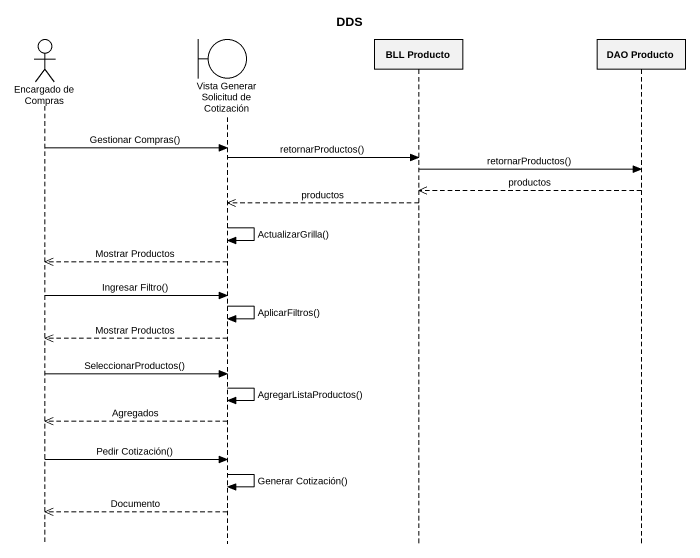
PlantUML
@startuml
title DDS
hide footbox
actor "Encargado de Compras" as Encargado_de_Compras
boundary "Vista Generar Solicitud de Cotización" as Vista_Generar_Solicitud_de
participant "BLL Producto" as BLL_Producto
participant "DAO Producto" as DAO_Producto

Encargado_de_Compras -> Vista_Generar_Solicitud_de : Gestionar Compras()
Vista_Generar_Solicitud_de -> BLL_Producto : retornarProductos()
BLL_Producto -> DAO_Producto : retornarProductos()
DAO_Producto -->> BLL_Producto : productos
BLL_Producto -->> Vista_Generar_Solicitud_de : productos
Vista_Generar_Solicitud_de -> Vista_Generar_Solicitud_de : ActualizarGrilla()
Vista_Generar_Solicitud_de -->> Encargado_de_Compras : Mostrar Productos
Encargado_de_Compras -> Vista_Generar_Solicitud_de : Ingresar Filtro()
Vista_Generar_Solicitud_de -> Vista_Generar_Solicitud_de : AplicarFiltros()
Vista_Generar_Solicitud_de -->> Encargado_de_Compras : Mostrar Productos
Encargado_de_Compras -> Vista_Generar_Solicitud_de : SeleccionarProductos()
Vista_Generar_Solicitud_de -> Vista_Generar_Solicitud_de : AgregarListaProductos()
Vista_Generar_Solicitud_de -->> Encargado_de_Compras : Agregados
Encargado_de_Compras -> Vista_Generar_Solicitud_de : Pedir Cotización()
Vista_Generar_Solicitud_de -> Vista_Generar_Solicitud_de : Generar Cotización()
Vista_Generar_Solicitud_de -->> Encargado_de_Compras : Documento
@enduml
